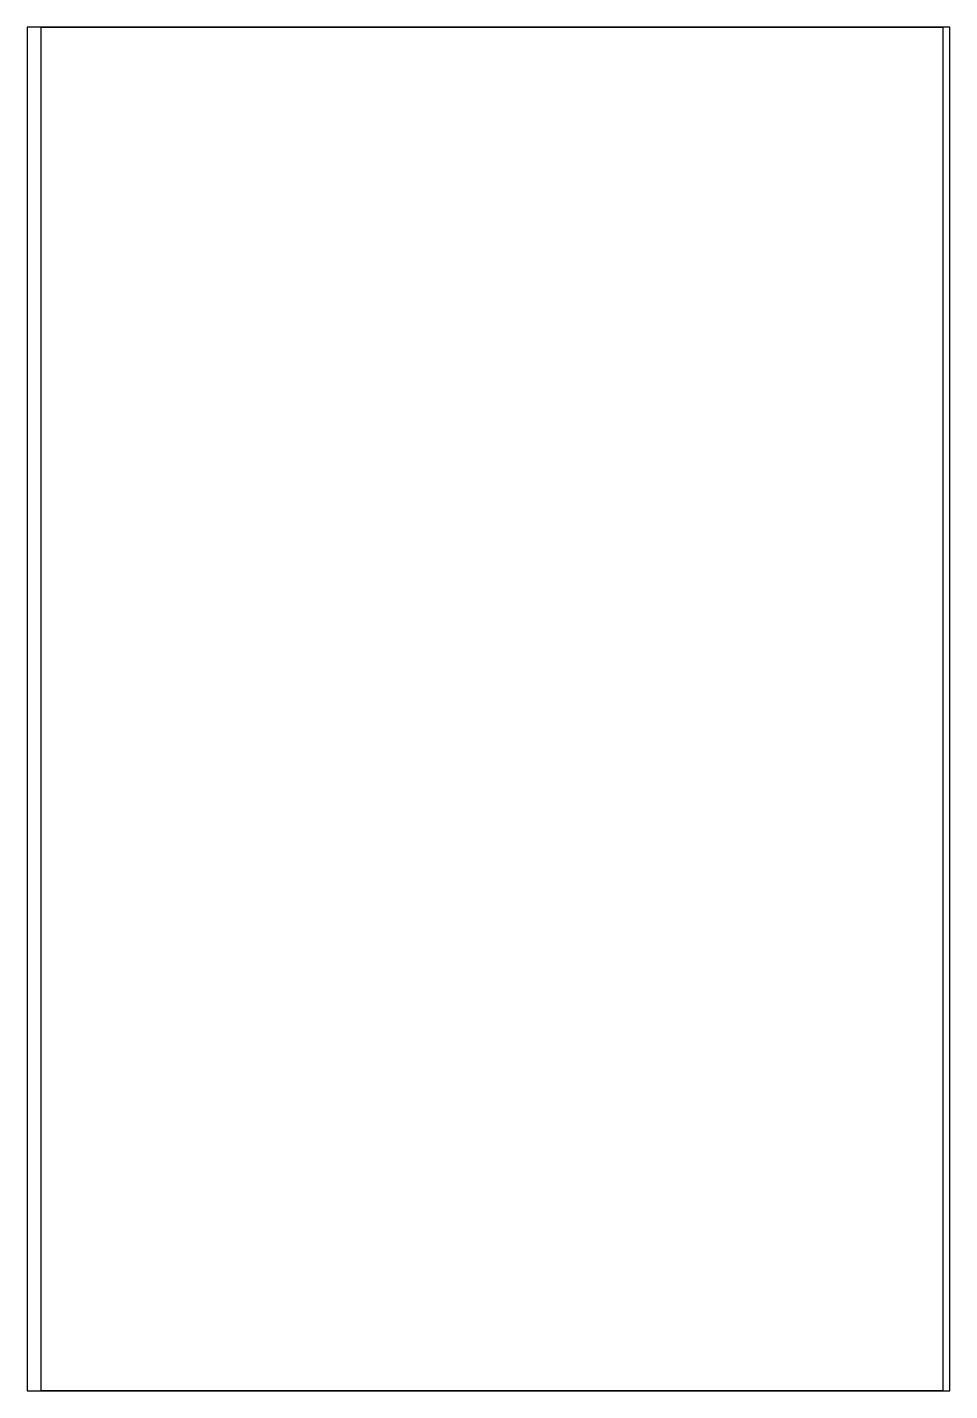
# Model space of a CAD drawing. Header units: inches. Extents: x 0.1 to 6.8, y 0.1 to 10.
import ezdxf

# ---------------------------------------------------------------- set-up
doc = ezdxf.new("R2010")
doc.units = ezdxf.units.IN
doc.header["$MEASUREMENT"] = 0
doc.layers.get('0').update_dxf_attribs({"true_color": 0xc2ced6})

msp = doc.modelspace()

# ---------------------------------------------------------------- linework, layer by layer
for points, elevation in [([(0.1, 0.1), (6.8, 0.1), (6.8, 10), (0.1, 10)], 2), ([(6.75, 0.1), (0.1998, 0.1), (0.1998, 10), (6.75, 10)], 1.9)]:
    msp.add_lwpolyline(points, close=True, dxfattribs=dict(elevation=elevation))

doc.saveas('drawing.dxf')
